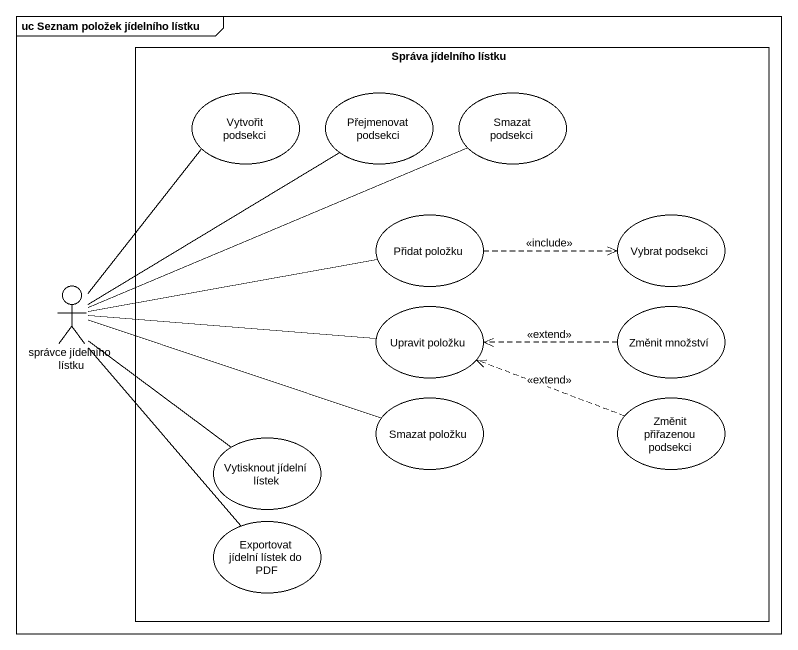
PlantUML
@startuml
mainframe uc Seznam položek jídelního lístku
rectangle "Správa jídelního lístku" as Správa_jídelního_lístku {
  usecase "Vytvořit podsekci" as Vytvořit_podsekci
  usecase "Přejmenovat podsekci" as Přejmenovat_podsekci
  usecase "Smazat podsekci" as Smazat_podsekci
  usecase "Přidat položku" as Přidat_položku
  usecase "Vybrat podsekci" as Vybrat_podsekci
  usecase "Upravit položku" as Upravit_položku
  usecase "Změnit množství" as Změnit_množství
  usecase "Smazat položku" as Smazat_položku
  usecase "Změnit přiřazenou podsekci" as Změnit_přiřazenou_podsekci
  usecase "Vytisknout jídelní lístek" as Vytisknout_jídelní_lístek
  usecase "Exportovat jídelní lístek do PDF" as Exportovat_jídelní_lístek
}
actor "správce jídelního lístku" as správce_jídelního_lístku
Přidat_položku .right.> Vybrat_podsekci : <<include>>
správce_jídelního_lístku -up- Vytvořit_podsekci
správce_jídelního_lístku -up- Přejmenovat_podsekci
správce_jídelního_lístku -right- Smazat_podsekci
správce_jídelního_lístku -right- Přidat_položku
správce_jídelního_lístku -right- Upravit_položku
správce_jídelního_lístku -right- Smazat_položku
správce_jídelního_lístku -- Vytisknout_jídelní_lístek
správce_jídelního_lístku -- Exportovat_jídelní_lístek
Změnit_množství .left.> Upravit_položku : <<extend>>
Změnit_přiřazenou_podsekci .left.> Upravit_položku : <<extend>>
@enduml
